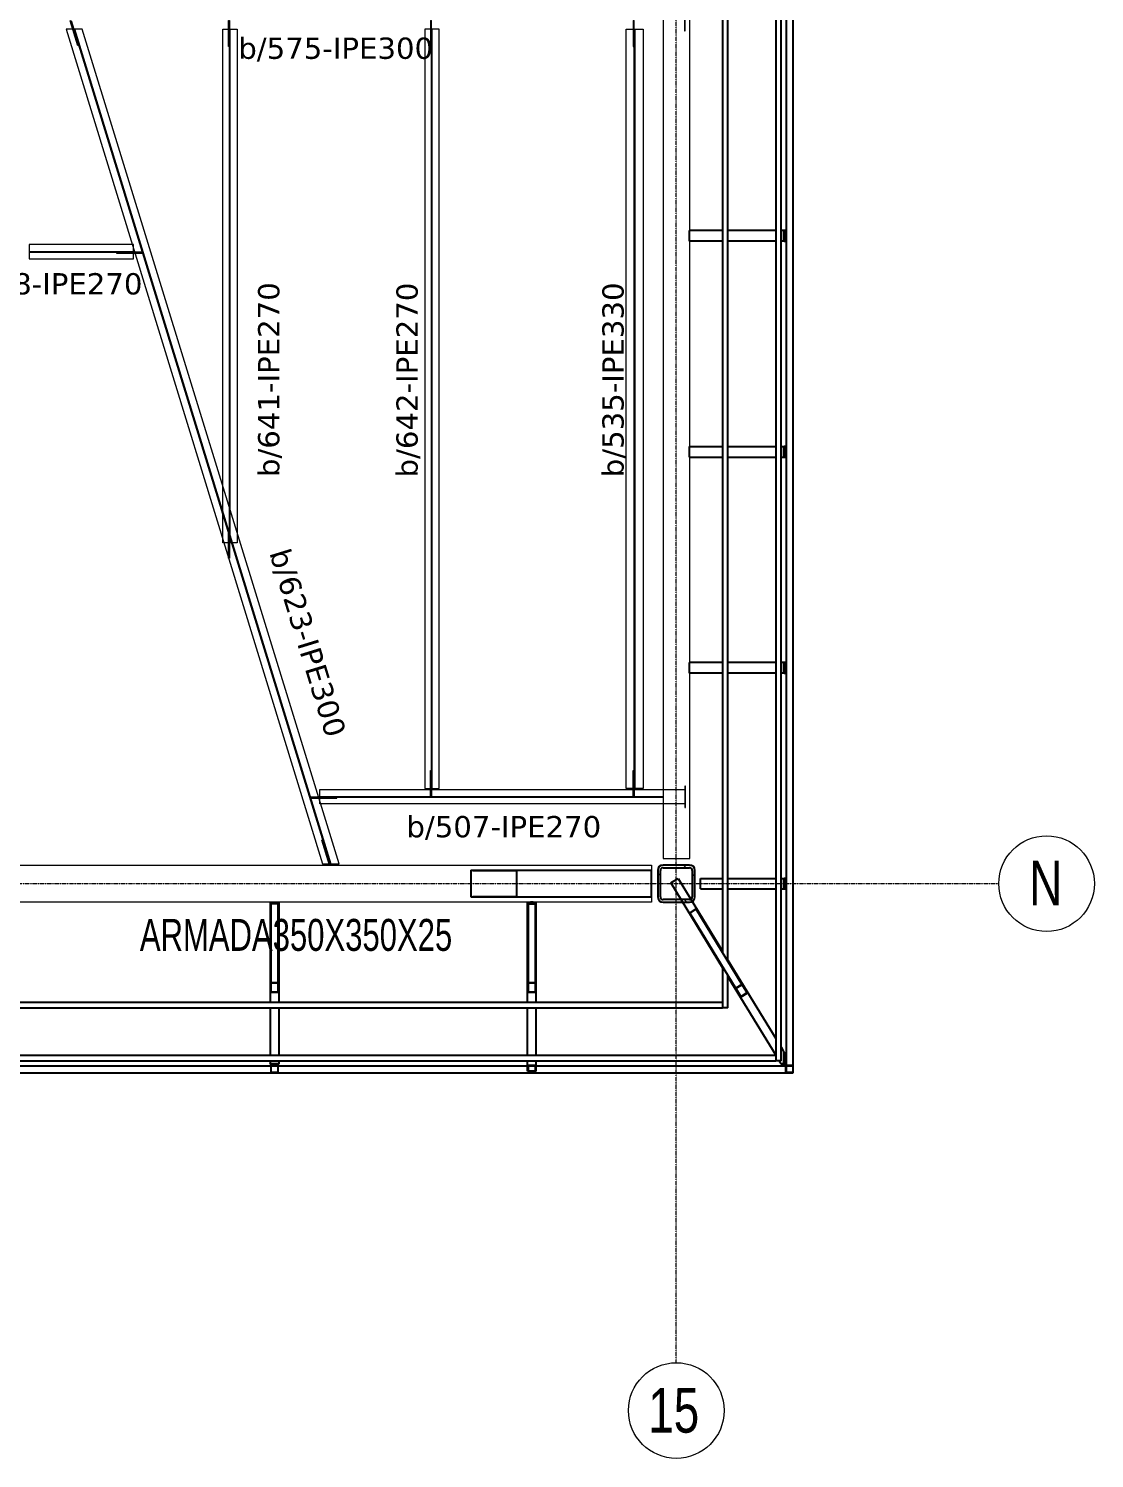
# Model space of a CAD drawing. Header units: millimetres. Extents: x -900 to 76657, y -21218 to 30615.
# Drawn here: x 66630 to 76657, y -5406 to 8042 of the extents above; entities that cross this region are included whole.
import ezdxf

# ---------------------------------------------------------------- set-up
doc = ezdxf.new("R2010")
doc.units = ezdxf.units.MM
doc.header["$LTSCALE"] = 0.9
doc.linetypes.add('Grid Line', pattern=[3.33375, 1.905, -0.47625, 0.47625, -0.47625])
for name, color, linetype, lineweight in [('0-1', 7, 'Continuous', 5), ('A_ALMA', 255, 'Continuous', 5), ('E_COLUMNAS-1', 254, 'Continuous', 25), ('E_COLUMNAS-2', 1, 'Continuous', 9), ('E_COLUMNAS-3', 1, 'Continuous', 35), ('E_COLUMNAS-4', 1, 'Continuous', 25), ('E_EJES', 8, 'Continuous', 9), ('E_EJES-1', 8, 'Grid Line', 9), ('E_TEXTO', 3, 'Continuous', 9), ('E_VIGAS', 5, 'Continuous', 9), ('E_VIGAS-1', 5, 'Continuous', 25), ('E_VIGAS-2', 1, 'Continuous', 25), ('E_VIGAS-3', 5, 'Continuous', 25), ('P-PLATINA', 6, 'Continuous', 15), ('S-COLS-HDLN-1', 52, 'Continuous', 9), ('VIGAS_HCB', 253, 'Continuous', 15)]:
    doc.layers.add(name, color=color, linetype=linetype, lineweight=lineweight)
doc.styles.add('Arial Narrow', font='', dxfattribs={"width": 0.85, "height": 0.3})
doc.styles.add('Swis721 LtCn BT', font='swisscl.ttf', dxfattribs={"height": 0.42})
doc.styles.add('VERDANA', font='verdana.ttf')
doc.styles.get('Arial Narrow').set_extended_font_data('Arial Narrow')

# ---------------------------------------------------------------- blocks, each defined once
blk = doc.blocks.new('EST_SFM_VIGA-METALICA-SECCION-C - EST_SFM_VIGA-METALICA-UPN100-1529792-_50_00m_N_E_-NIVEL-13 DOC')
at = {"layer": 'E_VIGAS-2'}
for p, q in [((13.831, 0.032), (-13.129, 0.032)), ((14.268, 0.032), (13.965, 0.032)), ((14.269, 0.032), (14.269, -0.018)), ((-13.047, -0.018), (13.749, -0.018)), ((13.882, -0.018), (14.269, -0.018))]:
    blk.add_line(p, q, dxfattribs=at)
blk = doc.blocks.new('EST_SFM_VIGA-METALICA-SECCION-C - EST_SFM_VIGA-METALICA-UPN100-1530878-_50_00m_N_E_-NIVEL-13 DOC')
at = {"layer": 'E_VIGAS-2'}
for p, q in [((14.54, 0.018), (-14.294, 0.018)), ((14.54, 0.018), (14.54, -0.032)), ((-14.294, -0.032), (14.54, -0.032))]:
    blk.add_line(p, q, dxfattribs=at)
blk = doc.blocks.new('EST_SFM_VIGA-METALICA-SECCION-C - EST_SFM_VIGA-METALICA-UPN160-1529890-_50_00m_N_E_-NIVEL-13 DOC')
at = {"layer": 'E_VIGAS-1'}
for p, q in [((14.442, 0.018), (-14.49, 0.018)), ((14.506, 0.018), (14.5, 0.018)), ((14.506, 0.018), (14.506, 0.013)), ((-14.485, -0.047), (14.437, -0.047)), ((14.438, -0.047), (14.504, -0.047))]:
    blk.add_line(p, q, dxfattribs=at)
blk = doc.blocks.new('EST_SFM_VIGA-METALICA-SECCION-C - EST_SFM_VIGA-METALICA-UPN100-1527742-_50_00m_N_E_-NIVEL-13 DOC')
at = {"layer": 'E_VIGAS-2'}
for p, q in [((34.044, 0.018), (-34.827, 0.018)), ((34.044, 0.018), (34.044, -0.032)), ((-34.827, -0.032), (34.044, -0.032))]:
    blk.add_line(p, q, dxfattribs=at)
blk = doc.blocks.new('EST_SFM_VIGA-METALICA-SECCION-C - EST_SFM_VIGA-METALICA-UPN100-1527772-_50_00m_N_E_-NIVEL-13 DOC')
at = {"layer": 'E_VIGAS-2'}
for p, q in [((34.942, 0.032), (-34.929, 0.032)), ((34.942, 0.032), (34.942, -0.018)), ((-34.929, -0.018), (34.942, -0.018))]:
    blk.add_line(p, q, dxfattribs=at)
blk = doc.blocks.new('EST_SFM_VIGA-METALICA-SECCION-C - EST_SFM_VIGA-METALICA-UPN160-1579051-_50_00m_N_E_-NIVEL-13 DOC')
at = {"layer": 'E_VIGAS-1'}
for p, q in [((30.107, 0.047), (-30.264, 0.047)), ((30.175, 0.047), (30.109, 0.047)), ((32.521, 0.047), (30.176, 0.047)), ((34.951, 0.047), (32.603, 0.047)), ((34.955, 0.047), (34.952, 0.047)), ((34.955, 0.047), (34.955, -0.016)), ((-30.269, -0.018), (30.113, -0.018)), ((30.171, -0.018), (32.533, -0.018)), ((32.591, -0.018), (34.955, -0.018))]:
    blk.add_line(p, q, dxfattribs=at)
blk = doc.blocks.new('EST_SCM_COLUMNA-METALICA-SECCION-CUADRADA - EST_SCM_COLUMNA-TUBULAR-CUADRADA_PTEØ_70x70 e_3mm-1587421-_50_00m_N_E_-NIVEL-13 DOC')
at = {"layer": 'E_COLUMNAS-1'}
for p, q in [((-0.035, 0.029), (-0.035, -0.029)), ((-0.032, -0.029), (-0.032, 0.029)), ((0.029, 0.035), (-0.029, 0.035)), ((-0.029, 0.032), (0.029, 0.032)), ((0.032, 0.029), (0.032, -0.029)), ((0.035, -0.029), (0.035, 0.029)), ((0.029, -0.032), (-0.029, -0.032)), ((-0.029, -0.035), (0.029, -0.035))]:
    blk.add_line(p, q, dxfattribs=at)
for centre, radius, start, end in [((-0.029, 0.029), 0.006, 90, 180), ((-0.029, 0.029), 0.003, 90, 180), ((0.029, 0.029), 0.006, 360, 90), ((0.029, 0.029), 0.003, 0, 90), ((-0.029, -0.029), 0.006, 180, 270), ((-0.029, -0.029), 0.003, 180, 270), ((0.029, -0.029), 0.003, 270, 360), ((0.029, -0.029), 0.006, 270, 360), ((0.029, -0.029), 0.006, 280, 350), ((0.029, -0.029), 0.003, 300, 330)]:
    blk.add_arc(centre, radius, start, end, dxfattribs=at)
blk = doc.blocks.new('EST_SCM_COLUMNA-METALICA-SECCION-CUADRADA - EST_SCM_COLUMNA-TUBULAR-CUADRADA_PTEØ_70x70 e_3mm-V5-_50_00m_N_E_-NIVEL-13 DOC')
at = {"layer": 'E_COLUMNAS-1'}
for p, q in [((-0.035, 0.029), (-0.035, -0.029)), ((-0.032, -0.029), (-0.032, 0.029)), ((0.029, 0.035), (-0.029, 0.035)), ((-0.029, 0.032), (0.029, 0.032)), ((0.032, 0.029), (0.032, -0.029)), ((0.035, -0.029), (0.035, 0.029)), ((0.029, -0.032), (-0.029, -0.032)), ((-0.029, -0.035), (0.029, -0.035))]:
    blk.add_line(p, q, dxfattribs=at)
for centre, radius, start, end in [((-0.029, 0.029), 0.006, 90, 180), ((-0.029, 0.029), 0.003, 90, 180), ((0.029, 0.029), 0.006, 360, 90), ((0.029, 0.029), 0.003, 0, 90), ((-0.029, -0.029), 0.006, 180, 270), ((-0.029, -0.029), 0.006, 190, 270), ((-0.029, -0.029), 0.003, 180, 270), ((-0.029, -0.029), 0.003, 210, 270), ((0.029, -0.029), 0.003, 270, 360), ((0.029, -0.029), 0.006, 270, 360), ((0.029, -0.029), 0.006, 270, 350), ((0.029, -0.029), 0.003, 270, 330)]:
    blk.add_arc(centre, radius, start, end, dxfattribs=at)
blk = doc.blocks.new('EST_SCM_COLUMNA-METALICA-SECCION-CUADRADA - EST_SCM_COLUMNA-TUBULAR-CUADRADA_PTEØ_70x70 e_3mm-V10-_50_00m_N_E_-NIVEL-13 DOC')
at = {"layer": 'E_COLUMNAS-2'}
h = blk.add_hatch(dxfattribs=at)
h.set_pattern_fill('FP_5', color=256, style=0, pattern_type=2)
h.set_pattern_definition([(315, (-7.522, 138.917), (0.15909903, 0.15909903), [])])
h.paths.add_polyline_path([(-0.029, 0.035), (-0.033, 0.033), (-0.035, 0.029), (-0.031, 0.031)])
h.paths.add_polyline_path([(0.029, 0.035), (-0.029, 0.035), (-0.029, 0.032), (0.029, 0.032)])
h.paths.add_polyline_path([(0.029, 0.035), (0.031, 0.031), (0.035, 0.029), (0.033, 0.033)])
h.paths.add_polyline_path([(0.035, -0.029), (0.031, -0.031), (0.029, -0.035), (0.033, -0.033)])
h.paths.add_polyline_path([(0.032, 0.029), (0.032, -0.029), (0.035, -0.029), (0.035, 0.029)])
h.paths.add_polyline_path([(-0.035, -0.029), (-0.033, -0.033), (-0.029, -0.035), (-0.031, -0.031)])
h.paths.add_polyline_path([(-0.035, 0.029), (-0.035, -0.029), (-0.032, -0.029), (-0.032, 0.029)])
h.paths.add_polyline_path([(0.029, -0.032), (-0.029, -0.032), (-0.029, -0.035), (0.029, -0.035)])
at = {"layer": 'E_COLUMNAS-1'}
for p, q in [((-0.035, 0.029), (-0.035, -0.029)), ((-0.032, -0.029), (-0.032, 0.029)), ((0.029, 0.035), (-0.029, 0.035)), ((-0.029, 0.032), (0.029, 0.032)), ((0.032, 0.029), (0.032, -0.029)), ((0.035, -0.029), (0.035, 0.029)), ((0.029, -0.032), (-0.029, -0.032)), ((-0.029, -0.035), (0.029, -0.035))]:
    blk.add_line(p, q, dxfattribs=at)
for centre, radius, start, end in [((-0.029, 0.029), 0.006, 90, 180), ((-0.029, 0.029), 0.003, 90, 180), ((0.029, 0.029), 0.006, 360, 90), ((0.029, 0.029), 0.003, 0, 90), ((-0.029, -0.029), 0.006, 180, 270), ((-0.029, -0.029), 0.003, 180, 270), ((0.029, -0.029), 0.003, 270, 360), ((0.029, -0.029), 0.006, 270, 360)]:
    blk.add_arc(centre, radius, start, end, dxfattribs=at)
blk = doc.blocks.new('DCTIB_CNI_EST_MOD-1A-FAC_0001_rvt-1-_50_00m_N_E_-NIVEL-13 DOC')
at = {"layer": 'E_COLUMNAS-1'}
for centre, radius, start, end in [((-9.971, 138.946), 0.006, 90, 170), ((-9.971, 138.946), 0.006, 90, 170), ((-9.971, 138.946), 0.003, 90, 150), ((-9.971, 138.946), 0.003, 90, 150), ((-9.913, 138.946), 0.006, 10, 90), ((-9.913, 138.946), 0.006, 10, 90), ((-9.913, 138.946), 0.003, 30, 90), ((-9.913, 138.946), 0.003, 30, 90), ((-5.128, 138.946), 0.006, 100, 170), ((-5.128, 138.946), 0.006, 100, 170), ((-5.128, 138.946), 0.003, 120, 150), ((-5.128, 138.946), 0.003, 120, 150)]:
    blk.add_arc(centre, radius, start, end, dxfattribs=at)
at = {"layer": 'E_VIGAS-1'}
for p, q in [((-6.037, 146.704), (-6.037, 146.804)), ((-5.727, 146.804), (-6.037, 146.804)), ((-5.227, 146.804), (-5.677, 146.804)), ((-5.149, 146.804), (-5.177, 146.804)), ((-5.149, 146.804), (-5.149, 146.704)), ((-5.149, 146.704), (-5.149, 146.804)), ((-5.149, 146.804), (-5.148, 146.804)), ((-5.148, 146.804), (-5.148, 146.767)), ((-5.129, 146.804), (-5.148, 146.804)), ((-5.148, 146.757), (-5.143, 146.757)), ((-5.143, 146.757), (-5.148, 146.757)), ((-5.148, 146.757), (-5.143, 146.757)), ((-5.143, 146.752), (-5.148, 146.752)), ((-5.143, 146.752), (-5.148, 146.752)), ((-5.148, 146.752), (-5.143, 146.752)), ((-5.148, 146.742), (-5.148, 146.704)), ((-5.143, 146.757), (-5.129, 146.757)), ((-5.129, 146.752), (-5.143, 146.752)), ((-5.727, 146.704), (-6.037, 146.704)), ((-5.227, 146.704), (-5.677, 146.704)), ((-5.149, 146.704), (-5.177, 146.704)), ((-5.148, 146.704), (-5.149, 146.704)), ((-5.148, 146.704), (-5.129, 146.704)), ((-6.038, 144.674), (-6.038, 144.774)), ((-6.038, 144.774), (-5.727, 144.774)), ((-5.677, 144.774), (-5.227, 144.774)), ((-5.177, 144.774), (-5.149, 144.774)), ((-5.149, 144.774), (-5.149, 144.674)), ((-5.149, 144.774), (-5.148, 144.774)), ((-5.149, 144.674), (-5.149, 144.774)), ((-5.129, 144.774), (-5.148, 144.774)), ((-5.148, 144.774), (-5.148, 144.736)), ((-5.148, 144.726), (-5.143, 144.726)), ((-5.143, 144.726), (-5.148, 144.726)), ((-5.148, 144.726), (-5.143, 144.726)), ((-5.143, 144.721), (-5.148, 144.721)), ((-5.143, 144.721), (-5.148, 144.721)), ((-5.148, 144.721), (-5.143, 144.721)), ((-5.148, 144.711), (-5.148, 144.674)), ((-5.143, 144.726), (-5.129, 144.726)), ((-5.129, 144.721), (-5.143, 144.721)), ((-6.038, 144.674), (-5.727, 144.674)), ((-5.677, 144.674), (-5.227, 144.674)), ((-5.177, 144.674), (-5.149, 144.674)), ((-5.148, 144.674), (-5.149, 144.674)), ((-5.148, 144.674), (-5.129, 144.674)), ((-6.037, 142.643), (-6.037, 142.743)), ((-5.727, 142.743), (-6.037, 142.743)), ((-5.227, 142.743), (-5.677, 142.743)), ((-5.149, 142.743), (-5.177, 142.743)), ((-5.149, 142.743), (-5.149, 142.643)), ((-5.149, 142.643), (-5.149, 142.743)), ((-5.149, 142.743), (-5.148, 142.743)), ((-5.148, 142.743), (-5.148, 142.706)), ((-5.129, 142.743), (-5.148, 142.743)), ((-5.148, 142.696), (-5.143, 142.696)), ((-5.143, 142.696), (-5.148, 142.696)), ((-5.148, 142.696), (-5.143, 142.696)), ((-5.143, 142.69), (-5.148, 142.69)), ((-5.143, 142.69), (-5.148, 142.69)), ((-5.148, 142.69), (-5.143, 142.69)), ((-5.148, 142.68), (-5.148, 142.643)), ((-5.143, 142.696), (-5.129, 142.696)), ((-5.129, 142.69), (-5.143, 142.69)), ((-5.727, 142.643), (-6.037, 142.643)), ((-5.227, 142.643), (-5.677, 142.643)), ((-5.149, 142.643), (-5.177, 142.643)), ((-5.148, 142.643), (-5.149, 142.643)), ((-5.148, 142.643), (-5.129, 142.643)), ((-6.215, 140.67), (-6.145, 140.712)), ((-6.215, 140.67), (-5.727, 139.869)), ((-6.145, 140.712), (-5.727, 140.027)), ((-5.934, 140.612), (-5.934, 140.712)), ((-5.934, 140.712), (-5.727, 140.712)), ((-5.677, 140.712), (-5.227, 140.712)), ((-5.177, 140.712), (-5.149, 140.712)), ((-5.149, 140.712), (-5.149, 140.612)), ((-5.149, 140.712), (-5.148, 140.712)), ((-5.149, 140.612), (-5.149, 140.712)), ((-5.129, 140.712), (-5.148, 140.712)), ((-5.148, 140.712), (-5.148, 140.675)), ((-5.148, 140.665), (-5.143, 140.665)), ((-5.143, 140.665), (-5.148, 140.665)), ((-5.148, 140.665), (-5.143, 140.665)), ((-5.143, 140.66), (-5.148, 140.66)), ((-5.143, 140.66), (-5.148, 140.66)), ((-5.148, 140.66), (-5.143, 140.66)), ((-5.143, 140.665), (-5.129, 140.665)), ((-5.129, 140.66), (-5.143, 140.66)), ((-5.934, 140.612), (-5.727, 140.612)), ((-5.677, 140.612), (-5.227, 140.612)), ((-5.177, 140.612), (-5.149, 140.612)), ((-5.148, 140.612), (-5.149, 140.612)), ((-5.148, 140.65), (-5.148, 140.612)), ((-5.148, 140.612), (-5.129, 140.612)), ((-9.983, 140.487), (-9.901, 140.487)), ((-9.983, 140.487), (-9.983, 139.545)), ((-9.977, 140.468), (-9.977, 139.727)), ((-9.91, 140.472), (-9.974, 140.472)), ((-9.907, 139.727), (-9.907, 140.468)), ((-9.901, 140.487), (-9.901, 139.545)), ((-7.563, 140.488), (-7.535, 140.488)), ((-7.563, 140.487), (-7.481, 140.487)), ((-7.563, 139.545), (-7.563, 140.487)), ((-7.557, 140.464), (-7.557, 139.727)), ((-7.49, 140.468), (-7.554, 140.468)), ((-7.525, 140.488), (-7.525, 140.487)), ((-7.519, 140.488), (-7.525, 140.488)), ((-7.52, 140.487), (-7.52, 140.488)), ((-7.509, 140.488), (-7.481, 140.488)), ((-7.487, 139.727), (-7.487, 140.464)), ((-7.481, 139.545), (-7.481, 140.487)), ((-5.979, 140.423), (-6.033, 140.389)), ((-5.542, 139.711), (-5.974, 140.421)), ((-6.034, 140.384), (-5.602, 139.675)), ((-5.677, 139.944), (-5.227, 139.206)), ((-9.977, 139.727), (-9.977, 139.645)), ((-9.976, 139.731), (-9.976, 139.727)), ((-9.976, 139.645), (-9.976, 139.727)), ((-9.91, 139.731), (-9.974, 139.731)), ((-9.974, 139.729), (-9.91, 139.729)), ((-9.909, 139.727), (-9.909, 139.731)), ((-9.909, 139.727), (-9.909, 139.645)), ((-9.907, 139.645), (-9.907, 139.727)), ((-7.557, 139.727), (-7.557, 139.645)), ((-7.556, 139.731), (-7.556, 139.727)), ((-7.556, 139.645), (-7.556, 139.727)), ((-7.49, 139.731), (-7.554, 139.731)), ((-7.554, 139.729), (-7.49, 139.729)), ((-7.489, 139.727), (-7.489, 139.731)), ((-7.489, 139.727), (-7.489, 139.645)), ((-7.487, 139.645), (-7.487, 139.727)), ((-5.677, 139.787), (-5.227, 139.048)), ((-9.976, 139.652), (-9.976, 139.645)), ((-9.91, 139.643), (-9.974, 139.643)), ((-9.974, 139.641), (-9.91, 139.641)), ((-9.909, 139.645), (-9.909, 139.652)), ((-7.556, 139.652), (-7.556, 139.645)), ((-7.49, 139.643), (-7.554, 139.643)), ((-7.554, 139.641), (-7.49, 139.641)), ((-7.489, 139.645), (-7.489, 139.652)), ((-5.602, 139.679), (-5.6, 139.676)), ((-5.602, 139.675), (-5.556, 139.601)), ((-5.547, 139.713), (-5.601, 139.68)), ((-5.6, 139.678), (-5.545, 139.712)), ((-5.555, 139.602), (-5.6, 139.676)), ((-5.56, 139.609), (-5.555, 139.602)), ((-5.498, 139.634), (-5.553, 139.601)), ((-5.552, 139.599), (-5.497, 139.632)), ((-5.543, 139.711), (-5.545, 139.714)), ((-5.543, 139.711), (-5.498, 139.637)), ((-5.497, 139.637), (-5.542, 139.711)), ((-5.498, 139.637), (-5.502, 139.644)), ((-9.983, 139.495), (-9.983, 139.045)), ((-9.901, 139.495), (-9.901, 139.045)), ((-7.563, 139.045), (-7.563, 139.495)), ((-7.481, 139.045), (-7.481, 139.495)), ((-5.177, 139.124), (-5.149, 139.078)), ((-5.149, 138.967), (-5.149, 139.078)), ((-5.148, 139.076), (-5.148, 139.023)), ((-5.129, 139.033), (-5.148, 139.065)), ((-9.983, 138.995), (-9.983, 138.967)), ((-9.901, 138.967), (-9.983, 138.967)), ((-9.983, 138.967), (-9.901, 138.967)), ((-9.983, 138.966), (-9.983, 138.967)), ((-9.955, 138.966), (-9.983, 138.966)), ((-9.945, 138.961), (-9.945, 138.966)), ((-9.945, 138.952), (-9.945, 138.961)), ((-9.945, 138.947), (-9.945, 138.949)), ((-9.94, 138.966), (-9.94, 138.961)), ((-9.94, 138.961), (-9.94, 138.952)), ((-9.94, 138.949), (-9.94, 138.947)), ((-9.901, 138.966), (-9.929, 138.966)), ((-9.901, 138.995), (-9.901, 138.967)), ((-9.901, 138.967), (-9.901, 138.966)), ((-7.563, 138.9), (-7.563, 138.995)), ((-7.481, 138.9), (-7.481, 138.995)), ((-5.194, 138.995), (-5.177, 138.967)), ((-5.149, 138.967), (-5.177, 138.967)), ((-5.177, 138.967), (-5.149, 138.967)), ((-5.148, 138.966), (-5.177, 138.966)), ((-5.17, 138.966), (-5.158, 138.947)), ((-5.153, 138.95), (-5.153, 138.952)), ((-5.152, 138.955), (-5.151, 138.957)), ((-5.15, 138.959), (-5.149, 138.961)), ((-5.148, 138.972), (-5.148, 138.966)), ((-5.148, 138.966), (-5.148, 138.972)), ((-5.146, 138.999), (-5.143, 138.994)), ((-5.143, 138.984), (-5.146, 138.99)), ((-7.557, 138.9), (-7.563, 138.9)), ((-7.49, 138.9), (-7.554, 138.9)), ((-7.481, 138.9), (-7.487, 138.9))]:
    blk.add_line(p, q, dxfattribs=at)
at = {"layer": 'E_VIGAS-1', "flags": 128}
for points in [[(-9.974, 140.472), (-9.975, 140.471), (-9.975, 140.471), (-9.976, 140.471), (-9.976, 140.47), (-9.977, 140.469), (-9.977, 140.469), (-9.977, 140.468)], [(-9.907, 140.468), (-9.907, 140.469), (-9.907, 140.469), (-9.908, 140.47), (-9.908, 140.471), (-9.909, 140.471), (-9.909, 140.471), (-9.91, 140.472)], [(-7.554, 140.468), (-7.555, 140.467), (-7.555, 140.467), (-7.556, 140.467), (-7.556, 140.466), (-7.557, 140.465), (-7.557, 140.465), (-7.557, 140.464)], [(-7.487, 140.464), (-7.487, 140.465), (-7.487, 140.465), (-7.488, 140.466), (-7.488, 140.467), (-7.489, 140.467), (-7.489, 140.467), (-7.49, 140.468)], [(-6.034, 140.384), (-6.034, 140.385), (-6.034, 140.386), (-6.034, 140.387), (-6.034, 140.388), (-6.034, 140.388), (-6.034, 140.389), (-6.033, 140.389)], [(-5.979, 140.423), (-5.978, 140.423), (-5.977, 140.423), (-5.977, 140.423), (-5.976, 140.423), (-5.975, 140.422), (-5.974, 140.422), (-5.974, 140.421)], [(-9.974, 139.731), (-9.975, 139.731), (-9.975, 139.731), (-9.976, 139.73), (-9.976, 139.73), (-9.977, 139.729), (-9.977, 139.728), (-9.977, 139.727)], [(-9.976, 139.727), (-9.976, 139.728), (-9.975, 139.728), (-9.975, 139.728), (-9.975, 139.729), (-9.975, 139.729), (-9.974, 139.729), (-9.974, 139.729)], [(-9.907, 139.727), (-9.907, 139.728), (-9.907, 139.729), (-9.908, 139.73), (-9.908, 139.73), (-9.909, 139.731), (-9.909, 139.731), (-9.91, 139.731)], [(-9.91, 139.729), (-9.91, 139.729), (-9.909, 139.729), (-9.909, 139.729), (-9.909, 139.728), (-9.909, 139.728), (-9.909, 139.728), (-9.909, 139.727)], [(-7.554, 139.731), (-7.555, 139.731), (-7.555, 139.731), (-7.556, 139.73), (-7.556, 139.73), (-7.557, 139.729), (-7.557, 139.728), (-7.557, 139.727)], [(-7.556, 139.727), (-7.556, 139.728), (-7.555, 139.728), (-7.555, 139.728), (-7.555, 139.729), (-7.555, 139.729), (-7.554, 139.729), (-7.554, 139.729)], [(-7.487, 139.727), (-7.487, 139.728), (-7.487, 139.729), (-7.488, 139.73), (-7.488, 139.73), (-7.489, 139.731), (-7.489, 139.731), (-7.49, 139.731)], [(-7.49, 139.729), (-7.49, 139.729), (-7.489, 139.729), (-7.489, 139.729), (-7.489, 139.728), (-7.489, 139.728), (-7.489, 139.728), (-7.489, 139.727)], [(-9.977, 139.645), (-9.977, 139.644), (-9.977, 139.643), (-9.976, 139.642), (-9.976, 139.641), (-9.975, 139.641), (-9.975, 139.641), (-9.974, 139.641)], [(-9.974, 139.643), (-9.974, 139.643), (-9.975, 139.643), (-9.975, 139.643), (-9.975, 139.643), (-9.975, 139.644), (-9.976, 139.644), (-9.976, 139.645)], [(-9.91, 139.641), (-9.909, 139.641), (-9.909, 139.641), (-9.908, 139.641), (-9.908, 139.642), (-9.907, 139.643), (-9.907, 139.644), (-9.907, 139.645)], [(-9.909, 139.645), (-9.909, 139.644), (-9.909, 139.644), (-9.909, 139.643), (-9.909, 139.643), (-9.909, 139.643), (-9.91, 139.643), (-9.91, 139.643)], [(-7.557, 139.645), (-7.557, 139.644), (-7.557, 139.643), (-7.556, 139.642), (-7.556, 139.641), (-7.555, 139.641), (-7.555, 139.641), (-7.554, 139.641)], [(-7.554, 139.643), (-7.554, 139.643), (-7.555, 139.643), (-7.555, 139.643), (-7.555, 139.643), (-7.555, 139.644), (-7.556, 139.644), (-7.556, 139.645)], [(-7.49, 139.641), (-7.489, 139.641), (-7.489, 139.641), (-7.488, 139.641), (-7.488, 139.642), (-7.487, 139.643), (-7.487, 139.644), (-7.487, 139.645)], [(-7.489, 139.645), (-7.489, 139.644), (-7.489, 139.644), (-7.489, 139.643), (-7.489, 139.643), (-7.489, 139.643), (-7.49, 139.643), (-7.49, 139.643)], [(-5.601, 139.68), (-5.602, 139.68), (-5.602, 139.679), (-5.602, 139.678), (-5.602, 139.678), (-5.602, 139.677), (-5.602, 139.676), (-5.602, 139.675)], [(-5.6, 139.676), (-5.601, 139.676), (-5.601, 139.677), (-5.601, 139.677), (-5.601, 139.678), (-5.601, 139.678), (-5.6, 139.678), (-5.6, 139.678)], [(-5.556, 139.601), (-5.556, 139.6), (-5.555, 139.6), (-5.555, 139.599), (-5.554, 139.599), (-5.553, 139.599), (-5.552, 139.599), (-5.552, 139.599)], [(-5.553, 139.601), (-5.553, 139.601), (-5.553, 139.601), (-5.554, 139.601), (-5.554, 139.601), (-5.554, 139.601), (-5.555, 139.601), (-5.555, 139.601), (-5.555, 139.602)], [(-5.542, 139.711), (-5.542, 139.712), (-5.543, 139.713), (-5.544, 139.713), (-5.544, 139.714), (-5.545, 139.714), (-5.546, 139.714), (-5.547, 139.713)], [(-5.545, 139.712), (-5.545, 139.712), (-5.545, 139.712), (-5.544, 139.712), (-5.544, 139.712), (-5.544, 139.711), (-5.543, 139.711), (-5.543, 139.711)], [(-5.498, 139.637), (-5.498, 139.636), (-5.498, 139.636), (-5.498, 139.635), (-5.498, 139.635), (-5.498, 139.635), (-5.498, 139.634), (-5.498, 139.634)], [(-5.497, 139.632), (-5.497, 139.633), (-5.496, 139.633), (-5.496, 139.634), (-5.496, 139.635), (-5.496, 139.636), (-5.496, 139.636), (-5.497, 139.637)], [(-5.149, 139.078), (-5.149, 139.077), (-5.148, 139.076)], [(-5.177, 138.966), (-5.177, 138.967), (-5.177, 138.967)], [(-5.154, 138.947), (-5.153, 138.951), (-5.152, 138.956), (-5.149, 138.96), (-5.146, 138.964), (-5.142, 138.968), (-5.138, 138.97), (-5.135, 138.971)], [(-5.143, 138.994), (-5.138, 138.987), (-5.133, 138.978), (-5.129, 138.971)], [(-5.129, 138.961), (-5.133, 138.968), (-5.138, 138.977), (-5.143, 138.984)]]:
    blk.add_lwpolyline(points, dxfattribs=at)
at = {"layer": 'E_VIGAS-1'}
for centre, start_param, end_param in [((-7.535, 140.488), 0, 1.570796), ((-7.535, 140.487), 4.974188, 5.497787), ((-7.535, 140.487), 5.759587, 6.283185), ((-7.509, 140.488), 1.570796, 3.141593), ((-7.509, 140.487), 3.141593, 3.665191), ((-7.509, 140.487), 3.926991, 4.45059)]:
    blk.add_ellipse(centre, major_axis=(0.0107, 0), ratio=0.003149, start_param=start_param, end_param=end_param, dxfattribs=at)
for points, knots in [([(-5.148, 146.767), (-5.148, 146.766), (-5.148, 146.765), (-5.147, 146.762), (-5.147, 146.76), (-5.146, 146.759), (-5.145, 146.757), (-5.143, 146.757), (-5.143, 146.757)], [0, 0, 0, 0, 0.142857, 0.285714, 0.428571, 0.571429, 0.785714, 1, 1, 1, 1]), ([(-5.143, 146.752), (-5.143, 146.752), (-5.144, 146.751), (-5.145, 146.751), (-5.146, 146.75), (-5.147, 146.748), (-5.147, 146.747), (-5.147, 146.746), (-5.148, 146.744), (-5.148, 146.743), (-5.148, 146.742)], [0, 0, 0, 0, 0.142857, 0.285714, 0.428571, 0.571429, 0.678571, 0.732143, 0.785714, 1, 1, 1, 1]), ([(-5.148, 144.736), (-5.148, 144.735), (-5.148, 144.734), (-5.147, 144.732), (-5.147, 144.73), (-5.146, 144.728), (-5.145, 144.727), (-5.143, 144.726), (-5.143, 144.726)], [0, 0, 0, 0, 0.142857, 0.285714, 0.428571, 0.571429, 0.785714, 1, 1, 1, 1]), ([(-5.143, 144.721), (-5.143, 144.721), (-5.144, 144.721), (-5.145, 144.72), (-5.146, 144.719), (-5.147, 144.718), (-5.147, 144.716), (-5.147, 144.715), (-5.148, 144.714), (-5.148, 144.712), (-5.148, 144.711)], [0, 0, 0, 0, 0.142857, 0.285714, 0.428571, 0.571429, 0.678571, 0.732143, 0.785714, 1, 1, 1, 1]), ([(-5.148, 142.706), (-5.148, 142.705), (-5.148, 142.703), (-5.147, 142.701), (-5.147, 142.699), (-5.146, 142.697), (-5.145, 142.696), (-5.143, 142.696), (-5.143, 142.696)], [0, 0, 0, 0, 0.142857, 0.285714, 0.428571, 0.571429, 0.785714, 1, 1, 1, 1]), ([(-5.143, 142.69), (-5.143, 142.69), (-5.144, 142.69), (-5.145, 142.69), (-5.146, 142.688), (-5.147, 142.687), (-5.147, 142.686), (-5.147, 142.685), (-5.148, 142.683), (-5.148, 142.682), (-5.148, 142.68)], [0, 0, 0, 0, 0.142857, 0.285714, 0.428571, 0.571429, 0.678571, 0.732143, 0.785714, 1, 1, 1, 1]), ([(-5.148, 140.675), (-5.148, 140.674), (-5.148, 140.673), (-5.147, 140.67), (-5.147, 140.669), (-5.146, 140.667), (-5.145, 140.665), (-5.143, 140.665), (-5.143, 140.665)], [0, 0, 0, 0, 0.142857, 0.285714, 0.428571, 0.571429, 0.785714, 1, 1, 1, 1]), ([(-5.143, 140.66), (-5.143, 140.66), (-5.144, 140.66), (-5.145, 140.659), (-5.146, 140.658), (-5.147, 140.656), (-5.147, 140.655), (-5.147, 140.654), (-5.148, 140.652), (-5.148, 140.651), (-5.148, 140.65)], [0, 0, 0, 0, 0.142857, 0.285714, 0.428571, 0.571429, 0.678571, 0.732143, 0.785714, 1, 1, 1, 1]), ([(-9.945, 138.961), (-9.945, 138.962), (-9.945, 138.963), (-9.947, 138.965), (-9.948, 138.965), (-9.95, 138.966), (-9.951, 138.966), (-9.952, 138.966), (-9.954, 138.966), (-9.955, 138.966)], [0, 0, 0, 0, 0.285714, 0.428571, 0.571429, 0.678571, 0.732143, 0.785714, 1, 1, 1, 1]), ([(-9.955, 138.966), (-9.954, 138.966), (-9.953, 138.966), (-9.95, 138.966), (-9.948, 138.965), (-9.946, 138.964), (-9.945, 138.963), (-9.945, 138.962), (-9.945, 138.961)], [0, 0, 0, 0, 0.142857, 0.285714, 0.428571, 0.571429, 0.785714, 1, 1, 1, 1]), ([(-9.94, 138.961), (-9.94, 138.962), (-9.939, 138.963), (-9.938, 138.965), (-9.936, 138.965), (-9.935, 138.966), (-9.934, 138.966), (-9.932, 138.966), (-9.93, 138.966), (-9.929, 138.966)], [0, 0, 0, 0, 0.285714, 0.428571, 0.571429, 0.678571, 0.732143, 0.785714, 1, 1, 1, 1]), ([(-9.929, 138.966), (-9.93, 138.966), (-9.931, 138.966), (-9.934, 138.966), (-9.936, 138.965), (-9.938, 138.964), (-9.939, 138.963), (-9.94, 138.962), (-9.94, 138.961)], [0, 0, 0, 0, 0.142857, 0.285714, 0.428571, 0.571429, 0.785714, 1, 1, 1, 1]), ([(-5.148, 139.023), (-5.148, 139.021), (-5.148, 139.018), (-5.148, 139.014), (-5.147, 139.009), (-5.147, 139.004), (-5.145, 138.998), (-5.143, 138.995), (-5.143, 138.994)], [0, 0, 0, 0, 0.142857, 0.285714, 0.428571, 0.571429, 0.857143, 1, 1, 1, 1]), ([(-5.143, 138.984), (-5.143, 138.985), (-5.144, 138.986), (-5.144, 138.986), (-5.145, 138.987), (-5.145, 138.987), (-5.145, 138.987), (-5.146, 138.987), (-5.146, 138.987), (-5.146, 138.987), (-5.146, 138.986), (-5.147, 138.986), (-5.147, 138.985), (-5.147, 138.985), (-5.147, 138.985), (-5.147, 138.985), (-5.147, 138.985), (-5.147, 138.984), (-5.147, 138.984), (-5.147, 138.983), (-5.147, 138.982), (-5.147, 138.982), (-5.147, 138.982), (-5.147, 138.982), (-5.148, 138.982), (-5.148, 138.981), (-5.148, 138.98), (-5.148, 138.98), (-5.148, 138.979), (-5.148, 138.978), (-5.148, 138.977), (-5.148, 138.975), (-5.148, 138.973), (-5.148, 138.972)], [0, 0, 0, 0, 0.071429, 0.142857, 0.160714, 0.178571, 0.214286, 0.25, 0.285714, 0.321429, 0.357143, 0.392857, 0.410714, 0.419643, 0.428571, 0.4375, 0.446429, 0.464286, 0.5, 0.535714, 0.553571, 0.5625, 0.571429, 0.580357, 0.589286, 0.607143, 0.642857, 0.678571, 0.714286, 0.75, 0.785714, 0.857143, 1, 1, 1, 1]), ([(-5.148, 138.972), (-5.148, 138.973), (-5.148, 138.975), (-5.148, 138.977), (-5.148, 138.978), (-5.148, 138.979), (-5.148, 138.98), (-5.148, 138.98), (-5.148, 138.981), (-5.148, 138.982), (-5.147, 138.982), (-5.147, 138.982), (-5.147, 138.982)], [0, 0, 0, 0, 0.1428571, 0.2142857, 0.25, 0.2857143, 0.3214286, 0.3571429, 0.3928571, 0.4107143, 0.4196429, 0.4285714, 0.4285714, 0.4285714, 0.4285714]), ([(-5.146, 138.987), (-5.146, 138.987), (-5.146, 138.987), (-5.145, 138.987), (-5.145, 138.987), (-5.145, 138.987), (-5.144, 138.986), (-5.144, 138.986), (-5.143, 138.985), (-5.143, 138.984)], [0.7142857, 0.7142857, 0.7142857, 0.7142857, 0.75, 0.7857143, 0.8214286, 0.8392857, 0.8571429, 0.9285714, 1, 1, 1, 1])]:
    blk.add_open_spline(points, degree=3, knots=knots, dxfattribs=at)
for points in [[(-5.149, 138.967), (-5.149, 138.967), (-5.149, 138.967), (-5.148, 138.966), (-5.148, 138.966)], [(-5.147, 139.009), (-5.147, 139.012), (-5.148, 139.016), (-5.148, 139.021), (-5.148, 139.023)], [(-5.143, 138.994), (-5.144, 138.996), (-5.145, 138.999), (-5.146, 139.001)]]:
    blk.add_open_spline(points, degree=3, dxfattribs=at)
at = {"layer": 'E_COLUMNAS-1', "rotation": 180}
for name, p in [('EST_SCM_COLUMNA-METALICA-SECCION-CUADRADA - EST_SCM_COLUMNA-TUBULAR-CUADRADA_PTEØ_70x70 e_3mm-V5-_50_00m_N_E_-NIVEL-13 DOC', (-9.942, 138.917)), ('EST_SCM_COLUMNA-METALICA-SECCION-CUADRADA - EST_SCM_COLUMNA-TUBULAR-CUADRADA_PTEØ_70x70 e_3mm-V10-_50_00m_N_E_-NIVEL-13 DOC', (-7.522, 138.917)), ('EST_SCM_COLUMNA-METALICA-SECCION-CUADRADA - EST_SCM_COLUMNA-TUBULAR-CUADRADA_PTEØ_70x70 e_3mm-1587421-_50_00m_N_E_-NIVEL-13 DOC', (-5.099, 138.917))]:
    blk.add_blockref(name, p, dxfattribs=at)
at = {"layer": 'E_VIGAS-1'}
for name, p, rotation in [('EST_SFM_VIGA-METALICA-SECCION-C - EST_SFM_VIGA-METALICA-UPN100-1530878-_50_00m_N_E_-NIVEL-13 DOC', (-5.195, 153.535), 270), ('EST_SFM_VIGA-METALICA-SECCION-C - EST_SFM_VIGA-METALICA-UPN160-1529890-_50_00m_N_E_-NIVEL-13 DOC', (-5.082, 153.388), 269.9999999999999), ('EST_SFM_VIGA-METALICA-SECCION-C - EST_SFM_VIGA-METALICA-UPN100-1529792-_50_00m_N_E_-NIVEL-13 DOC', (-5.709, 153.763), 270.0000000000001)]:
    blk.add_blockref(name, p, dxfattribs=dict(at, rotation=rotation))
for name, p in [('EST_SFM_VIGA-METALICA-SECCION-C - EST_SFM_VIGA-METALICA-UPN100-1527742-_50_00m_N_E_-NIVEL-13 DOC', (-39.77, 139.527)), ('EST_SFM_VIGA-METALICA-SECCION-C - EST_SFM_VIGA-METALICA-UPN100-1527772-_50_00m_N_E_-NIVEL-13 DOC', (-40.169, 139.013)), ('EST_SFM_VIGA-METALICA-SECCION-C - EST_SFM_VIGA-METALICA-UPN160-1579051-_50_00m_N_E_-NIVEL-13 DOC', (-40.084, 138.9))]:
    blk.add_blockref(name, p, dxfattribs=at)
blk = doc.blocks.new('EST_SCM_COLUMNA-METALICA-SECCION-CUADRADA - EST_SCM_COLUMNA-TUBULAR-CUADRADA_ARMADA_350X350X25-2301501-_50_00m_N_E_-NIVEL-13 DOC')
at = {"layer": 'S-COLS-HDLN-1'}
h = blk.add_hatch(dxfattribs=at)
h.set_pattern_fill('FP_7', color=256, style=0, pattern_type=2)
h.set_pattern_definition([(135, (6.162, -140.662), (-0.15909903, -0.15909903), [])])
h.paths.add_polyline_path([(-0.125, -0.175), (0.125, -0.175), (0.144, -0.171), (0.16, -0.16), (0.171, -0.144), (0.175, -0.125), (0.175, 0.125), (0.171, 0.144), (0.16, 0.16), (0.144, 0.171), (0.125, 0.175), (-0.125, 0.175), (-0.144, 0.171), (-0.16, 0.16), (-0.171, 0.144), (-0.175, 0.125), (-0.175, -0.125), (-0.171, -0.144), (-0.16, -0.16), (-0.144, -0.171)])
h.paths.add_polyline_path([(-0.125, -0.15), (-0.138, -0.147), (-0.147, -0.138), (-0.15, -0.125), (-0.15, 0.125), (-0.147, 0.137), (-0.138, 0.147), (-0.125, 0.15), (0.125, 0.15), (0.137, 0.147), (0.147, 0.137), (0.15, 0.125), (0.15, -0.125), (0.147, -0.138), (0.137, -0.147), (0.125, -0.15), (-0.1, -0.15)])
at = {"layer": 'E_COLUMNAS-4'}
for p, q in [((0.125, 0.175), (-0.125, 0.175)), ((-0.125, 0.15), (0.125, 0.15)), ((-0.175, 0.125), (-0.175, -0.125)), ((-0.15, -0.125), (-0.15, 0.125)), ((0.15, 0.125), (0.15, -0.125)), ((0.175, -0.125), (0.175, 0.125)), ((0.125, -0.15), (-0.125, -0.15)), ((-0.125, -0.175), (0.125, -0.175))]:
    blk.add_line(p, q, dxfattribs=at)
for centre, radius, start, end in [((-0.125, 0.125), 0.05, 90, 180), ((-0.125, 0.125), 0.025, 90, 180), ((0.125, 0.125), 0.05, 360, 90), ((0.125, 0.125), 0.025, 0, 90), ((-0.125, -0.125), 0.05, 180, 270), ((-0.125, -0.125), 0.025, 180, 270), ((0.125, -0.125), 0.05, 270, 360), ((0.125, -0.125), 0.025, 270, 0)]:
    blk.add_arc(centre, radius, start, end, dxfattribs=at)
blk = doc.blocks.new('Grid - CNI_NOMBRE EJES-372759-_50_00m_N_E_-NIVEL-13 DOC')
at = {"layer": 'E_EJES'}
blk.add_circle((0, 0), 0.003, dxfattribs=at)

msp = doc.modelspace()

# ---------------------------------------------------------------- hatches: boundary and pattern name
at = {"layer": 'E_VIGAS'}
h = msp.add_hatch(dxfattribs=at)
h.set_pattern_fill('FP_2', color=256, scale=1000, style=0, pattern_type=2)
h.set_pattern_definition([(45, (78885.9, -140662.4), (-376.888, 376.888), []), (45, (78885.9, -140091.4), (-376.888, 376.888), [])])
h.paths.add_polyline_path([(71151.4, -125), (71216.2, -125), (71216.2, -123), (70798.5, -123), (70798.5, -125), (70856.9, -125)])
h.paths.add_polyline_path([(71219.7, -121), (71223.1, -121), (71223.1, 121), (71219.7, 121), (71219.7, 3.9)])
h.paths.add_polyline_path([(70795, -121), (70795, 121), (70791.5, 121), (70791.5, -121)])
h.paths.add_polyline_path([(71151.4, 123), (71216.2, 123), (71216.2, 125), (70798.5, 125), (70798.5, 123), (70856.9, 123)])

# ---------------------------------------------------------------- linework, layer by layer
at = {"layer": 'A_ALMA'}
for p, q in [((69468, 184.7), (67054.6, 8038)), ((69477.7, 184.5), (67065.1, 8035.2)), ((68520.7, 3206.8), (68520.7, 8035.2)), ((68527.3, 3206.8), (68527.3, 8035.2)), ((70420.7, 895.2), (70420.7, 8034.8)), ((70427.3, 895.2), (70427.3, 8034.8)), ((72327.9, 895.3), (72327.9, 8037.7)), ((72335.4, 895.3), (72335.4, 8037.7)), ((66635, 5945.4), (67617, 5945.4)), ((66635, 5938.8), (67617, 5938.8)), ((69368.8, 820.8), (72593.2, 820.8)), ((69368.8, 814.2), (72593.2, 814.2))]:
    msp.add_line(p, q, dxfattribs=at)
at = {"layer": 'E_EJES-1'}
for p, q in [((72723.8, -4505.6), (72723.8, 29714.8)), ((0, 0), (75757.4, 0))]:
    msp.add_line(p, q, dxfattribs=at)
at = {"layer": 'E_VIGAS', "color": 30, "true_color": 0xf26722}
msp.add_lwpolyline([(72599.8, 235), (72849.8, 235), (72849.8, 25265), (72599.8, 25265)], close=True, dxfattribs=at)
at = {"layer": 'E_VIGAS-3'}
for p, q in [((70791.5, 121), (70791.5, -121)), ((70795, -121), (70795, 121)), ((71216.2, 125), (70798.5, 125)), ((70810.8, 123), (70798.5, 123)), ((70810.8, 123), (71216.2, 123)), ((72482.6, 125), (71216.2, 125)), ((71222.2, 123), (71216.9, 123)), ((71219.7, 121), (71219.7, -121)), ((71223.1, -121), (71223.1, 121)), ((72489.5, -121), (72489.5, 121)), ((70798.5, -123), (70810.8, -123)), ((70798.5, -125), (71216.2, -125)), ((71216.2, -123), (70810.8, -123)), ((71216.2, -125), (72482.6, -125)), ((71216.9, -123), (71222.2, -123))]:
    msp.add_line(p, q, dxfattribs=at)
at = {"layer": 'E_VIGAS-3', "flags": 128}
for points in [[(70798.5, 125), (70797.1, 124.9), (70795.8, 124.7), (70794.6, 124.3), (70793.6, 123.8), (70792.7, 123.2), (70792.1, 122.5), (70791.7, 121.8), (70791.5, 121)], [(70795, 121), (70795.1, 121.4), (70795.3, 121.8), (70795.6, 122.1), (70796, 122.4), (70796.5, 122.7), (70797.1, 122.8), (70797.8, 123), (70798.5, 123)], [(71216.2, 123), (71216.9, 123), (71217.5, 122.8), (71218.1, 122.7), (71218.6, 122.4), (71219.1, 122.1), (71219.4, 121.8), (71219.6, 121.4), (71219.7, 121)], [(71223.1, 121), (71223, 121.8), (71222.6, 122.5), (71221.9, 123.2), (71221.1, 123.8), (71220, 124.3), (71218.8, 124.7), (71217.6, 124.9), (71216.9, 125)], [(72489.5, 121), (72489.4, 121.8), (72489, 122.5), (72488.4, 123.2), (72487.5, 123.8), (72486.4, 124.3), (72485.3, 124.7), (72484, 124.9), (72482.6, 125)], [(70791.5, -121), (70791.7, -121.8), (70792.1, -122.5), (70792.7, -123.2), (70793.6, -123.8), (70794.6, -124.3), (70795.8, -124.7), (70797.1, -124.9), (70798.5, -125)], [(70798.5, -123), (70797.8, -123), (70797.1, -122.8), (70796.5, -122.7), (70796, -122.4), (70795.6, -122.1), (70795.3, -121.8), (70795.1, -121.4), (70795, -121)], [(71219.7, -121), (71219.6, -121.4), (71219.4, -121.8), (71219.1, -122.1), (71218.6, -122.4), (71218.1, -122.7), (71217.5, -122.8), (71216.9, -123), (71216.2, -123)], [(71216.9, -125), (71217.6, -124.9), (71218.8, -124.7), (71220, -124.3), (71221.1, -123.8), (71221.9, -123.2), (71222.6, -122.5), (71223, -121.8), (71223.1, -121)], [(72482.6, -125), (72484, -124.9), (72485.3, -124.7), (72486.4, -124.3), (72487.5, -123.8), (72488.4, -123.2), (72489, -122.5), (72489.4, -121.8), (72489.5, -121)]]:
    msp.add_lwpolyline(points, dxfattribs=at)
at = {"layer": 'P-PLATINA'}
for points in [[(67102.1, 7883.4), (67092.5, 7880.5), (67020.8, 8113.7), (67030.4, 8116.6)], [(68510.7, 8116.6), (68520.7, 8116.6), (68520.7, 7872.6), (68510.7, 7872.6)], [(70410.7, 7872.7), (70420.7, 7872.7), (70420.7, 8116.7), (70410.7, 8116.7)], [(72317.9, 7872.7), (72327.9, 7872.7), (72327.9, 8116.7), (72317.9, 8116.7)], [(67455.9, 5938.8), (67455.9, 5928.8), (67699.9, 5928.8), (67699.9, 5938.8)], [(68510.7, 3304.5), (68520.7, 3304.5), (68520.7, 3060.5), (68510.7, 3060.5)], [(70410.7, 1064.9), (70420.7, 1064.9), (70420.7, 820.9), (70410.7, 820.9)], [(72317.9, 1065.1), (72327.9, 1065.1), (72327.9, 821.1), (72317.9, 821.1)], [(69286.1, 814.2), (69286.1, 804.2), (69530.1, 804.2), (69530.1, 814.2)], [(69470, 178), (69460.5, 175.1), (69388.8, 408.3), (69398.4, 411.2)]]:
    msp.add_lwpolyline(points, close=True, dxfattribs=at)
at = {"layer": 'VIGAS_HCB', "color": 8}
for points in [[(72799.8, 8220.2), (72799.8, 8020.2), (72805.8, 8020.2), (72805.8, 8220.2)], [(72803.2, 917.6), (72803.2, 717.6), (72809.2, 717.6), (72809.2, 917.6)]]:
    msp.add_lwpolyline(points, close=True, dxfattribs=at)
at = {"layer": 'VIGAS_HCB'}
msp.add_lwpolyline([(69395.4, 184.7), (69552.3, 184.7), (67132.8, 8035.4), (66982.8, 8035.4), (69395.4, 184.7)], dxfattribs=at)
for points in [[(68456.5, 8035.2), (68591.5, 8035.2), (68591.5, 3206.8), (68456.5, 3206.8)], [(70356.5, 895.2), (70491.5, 895.2), (70491.5, 8035.2), (70356.5, 8035.2)], [(72411.6, 895.1), (72251.6, 895.1), (72251.6, 8035.2), (72411.6, 8035.2)], [(66635, 5874.9), (67617, 5874.9), (67617, 6009.6), (66635, 6009.6)], [(72803.2, 750.1), (69368.8, 750.2), (69368.8, 885.2), (72803.2, 885.1)], [(72489.8, -175), (66425, -175), (66425, 175), (72489.8, 175)]]:
    msp.add_lwpolyline(points, close=True, dxfattribs=at)

# ---------------------------------------------------------------- block references
at = {"layer": '0-1', "xscale": 999.9999999999866, "yscale": 999.9999999999866, "zscale": 999.9999999999866}
msp.add_blockref('DCTIB_CNI_EST_MOD-1A-FAC_0001_rvt-1-_50_00m_N_E_-NIVEL-13 DOC', (78885.9, -140662.4), dxfattribs=at)
at = {"layer": 'E_COLUMNAS-3', "xscale": 999.9999999999866, "yscale": 999.9999999999866, "zscale": 999.9999999999866}
msp.add_blockref('EST_SCM_COLUMNA-METALICA-SECCION-CUADRADA - EST_SCM_COLUMNA-TUBULAR-CUADRADA_ARMADA_350X350X25-2301501-_50_00m_N_E_-NIVEL-13 DOC', (72723.8, 0), dxfattribs=at)
at = {"layer": 'E_EJES', "xscale": 149999.9999999978, "yscale": 149999.9999999978, "zscale": 149999.9999999978, "rotation": 269.9999999999994}
msp.add_blockref('Grid - CNI_NOMBRE EJES-372759-_50_00m_N_E_-NIVEL-13 DOC', (76207.4, 0), dxfattribs=at)
at = {"layer": 'E_EJES', "xscale": 149999.9999999978, "yscale": 149999.9999999978, "zscale": 149999.9999999978}
msp.add_blockref('Grid - CNI_NOMBRE EJES-372759-_50_00m_N_E_-NIVEL-13 DOC', (72723.8, -4955.6), dxfattribs=at)

# ---------------------------------------------------------------- texts
at = {"layer": 'E_EJES', "char_height": 420, "attachment_point": 1, "style": 'Swis721 LtCn BT'}
for s, insert, width in [('N', (76044.5, 216.7), 372.785), ('15', (72460.4, -4743), 625.316)]:
    msp.add_mtext(s, dxfattribs=dict(at, insert=insert, width=width))
at = {"layer": 'E_TEXTO', "attachment_point": 1}
for s, insert, char_height, width, style in [('b/575-IPE300', (68603, 7957.3), 200, 1206.139, 'VERDANA'), ('b/508-IPE270', (65869, 5741.5), 200, 1206.139, 'VERDANA'), ('ARMADA350X350X25', (67677.1, -332.1), 300, 3669.524, 'Arial Narrow')]:
    msp.add_mtext(s, dxfattribs=dict(at, insert=insert, char_height=char_height, width=width, style=style))
at = {"layer": 'E_TEXTO', "char_height": 200, "width": 1206.139, "attachment_point": 1, "style": 'VERDANA'}
for s, insert, rotation in [('b/641-IPE270', (68789, 3823.7), 90), ('b/642-IPE270', (70090.3, 3820), 90), ('b/535-IPE330', (72028.1, 3821.8), 90), ('b/623-IPE300', (69084.3, 3170.7), 287.08294), ('b/507-IPE270', (70184.7, 636.1), 0.0001)]:
    msp.add_mtext(s, dxfattribs=dict(at, insert=insert, rotation=rotation))

doc.saveas('drawing.dxf')
